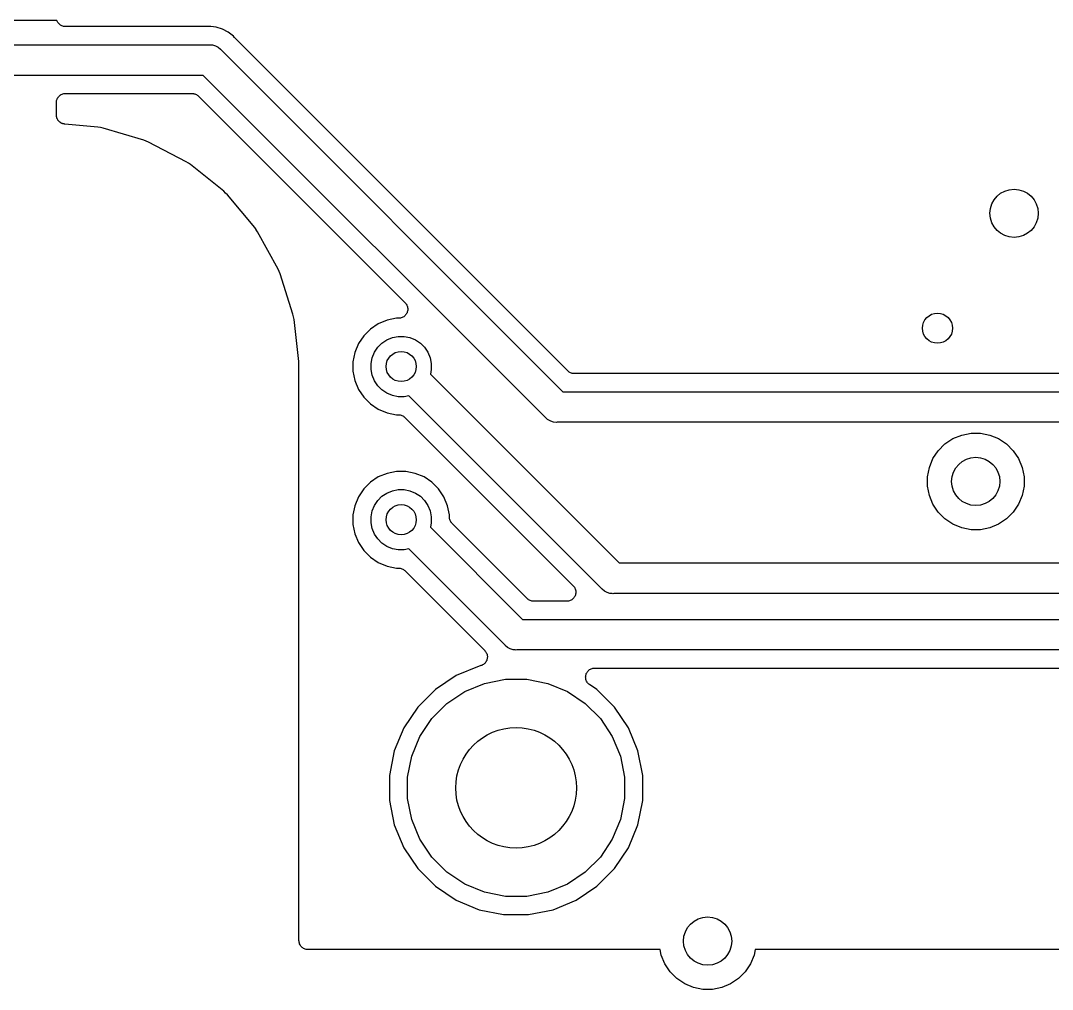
# Model space of a CAD drawing. Extents: x 4.56 to 9.07, y -4.98 to -1.83.
# Drawn here: x 5.0883 to 5.425, y -4.9657 to -4.6496 of the extents above; entities that cross this region are included whole.
import ezdxf

# ---------------------------------------------------------------- set-up
doc = ezdxf.new("R2010")
doc.units = 0
doc.header["$MEASUREMENT"] = 0
doc.layers.add('BLACK', color=7, linetype='CONTINUOUS')

msp = doc.modelspace()

# ---------------------------------------------------------------- linework, layer by layer
at = {"layer": 'BLACK', "linetype": 'CONTINUOUS'}
for p, q in [((5.10018, -4.64963), (4.67631, -4.64963)), ((5.10021, -4.64975), (5.10018, -4.64963)), ((5.10022, -4.64976), (5.10021, -4.64975)), ((5.10022, -4.64977), (5.10022, -4.64976)), ((5.10035, -4.65001), (5.10022, -4.64977)), ((5.10048, -4.65026), (5.10035, -4.65001)), ((5.10049, -4.65027), (5.10048, -4.65026)), ((5.10049, -4.65028), (5.10049, -4.65027)), ((5.10067, -4.65049), (5.10049, -4.65028)), ((5.10084, -4.65071), (5.10067, -4.65049)), ((5.10085, -4.65071), (5.10084, -4.65071)), ((5.10086, -4.65072), (5.10085, -4.65071)), ((5.10107, -4.6509), (5.10086, -4.65072)), ((5.10128, -4.65108), (5.10107, -4.6509)), ((5.10129, -4.65108), (5.10128, -4.65108)), ((5.1013, -4.65109), (5.10129, -4.65108)), ((5.10155, -4.65122), (5.1013, -4.65109)), ((5.10179, -4.65136), (5.10155, -4.65122)), ((5.1018, -4.65136), (5.10179, -4.65136)), ((5.10181, -4.65136), (5.1018, -4.65136)), ((5.10208, -4.65145), (5.10181, -4.65136)), ((5.10234, -4.65153), (5.10208, -4.65145)), ((5.10235, -4.65153), (5.10234, -4.65153)), ((5.10236, -4.65153), (5.10235, -4.65153)), ((5.10263, -4.65156), (5.10236, -4.65153)), ((5.10291, -4.65159), (5.10263, -4.65156)), ((5.10293, -4.65159), (5.10291, -4.65159)), ((5.10295, -4.65159), (5.10293, -4.65159)), ((5.10293, -4.65159), (5.10293, -4.65159)), ((5.10293, -4.65159), (5.10293, -4.65159)), ((5.14932, -4.65159), (5.10295, -4.65159)), ((5.14944, -4.65158), (5.14932, -4.65159)), ((5.14957, -4.65158), (5.14944, -4.65158)), ((5.14961, -4.65158), (5.14957, -4.65158)), ((5.15, -4.65154), (5.14961, -4.65158)), ((5.15039, -4.65158), (5.15, -4.65154)), ((5.15214, -4.65175), (5.15039, -4.65158)), ((5.15039, -4.65158), (5.15039, -4.65158)), ((5.15419, -4.65238), (5.15214, -4.65175)), ((5.15609, -4.65339), (5.15419, -4.65238)), ((5.15775, -4.65475), (5.15609, -4.65339)), ((5.158, -4.65506), (5.15775, -4.65475)), ((5.15809, -4.65514), (5.158, -4.65506)), ((5.15816, -4.65524), (5.15809, -4.65514)), ((5.15819, -4.65527), (5.15816, -4.65524)), ((5.26686, -4.76394), (5.15819, -4.65527)), ((4.671, -4.6575), (5.14975, -4.6575)), ((5.14975, -4.6575), (5.15, -4.65748)), ((5.15, -4.65748), (5.15025, -4.6575)), ((5.15025, -4.6575), (5.15098, -4.65757)), ((5.15098, -4.65757), (5.15192, -4.65786)), ((5.15192, -4.65786), (5.15279, -4.65832)), ((5.15279, -4.65832), (5.15355, -4.65895)), ((5.15355, -4.65895), (5.15371, -4.65914)), ((5.15371, -4.65914), (5.26528, -4.77071)), ((5.14793, -4.6675), (4.671, -4.6675)), ((5.2595, -4.77907), (5.14793, -4.6675)), ((5.1, -4.67632), (5.10003, -4.67604)), ((5.1, -4.67634), (5.1, -4.67632)), ((5.1, -4.67636), (5.1, -4.67634)), ((5.1, -4.67634), (5.1, -4.67634)), ((5.1, -4.67634), (5.1, -4.67634)), ((5.1, -4.68044), (5.1, -4.67636)), ((5.10003, -4.67604), (5.10006, -4.67576)), ((5.10006, -4.67574), (5.10015, -4.67548)), ((5.10006, -4.67575), (5.10006, -4.67574)), ((5.10006, -4.67576), (5.10006, -4.67575)), ((5.10015, -4.67548), (5.10023, -4.67521)), ((5.10023, -4.67521), (5.10024, -4.6752)), ((5.10024, -4.6752), (5.10037, -4.67495)), ((5.10024, -4.6752), (5.10024, -4.6752)), ((5.10037, -4.67495), (5.1005, -4.67471)), ((5.1005, -4.67471), (5.10051, -4.6747)), ((5.10051, -4.6747), (5.10052, -4.67469)), ((5.10052, -4.67469), (5.1007, -4.67448)), ((5.1007, -4.67448), (5.10087, -4.67426)), ((5.10087, -4.67426), (5.10088, -4.67426)), ((5.10088, -4.67426), (5.10089, -4.67425)), ((5.10089, -4.67425), (5.1011, -4.67408)), ((5.1011, -4.67408), (5.10132, -4.6739)), ((5.10132, -4.6739), (5.10133, -4.67389)), ((5.10133, -4.67389), (5.10134, -4.67389)), ((5.10134, -4.67389), (5.10158, -4.67376)), ((5.10158, -4.67376), (5.10183, -4.67363)), ((5.10183, -4.67363), (5.10184, -4.67363)), ((5.10184, -4.67363), (5.10185, -4.67362)), ((5.10185, -4.67362), (5.10211, -4.67354)), ((5.10211, -4.67354), (5.10238, -4.67346)), ((5.10238, -4.67346), (5.10239, -4.67346)), ((5.10239, -4.67346), (5.1024, -4.67346)), ((5.1024, -4.67346), (5.10268, -4.67343)), ((5.10268, -4.67343), (5.10295, -4.67341)), ((5.10295, -4.67341), (5.14426, -4.67341)), ((5.14426, -4.67341), (5.14427, -4.67341)), ((5.14427, -4.67341), (5.14427, -4.67341)), ((5.14427, -4.67341), (5.14427, -4.67341)), ((5.14427, -4.67341), (5.1443, -4.67341)), ((5.1443, -4.67341), (5.14457, -4.67344)), ((5.14457, -4.67344), (5.14484, -4.67346)), ((5.14484, -4.67346), (5.14486, -4.67347)), ((5.14486, -4.67347), (5.14487, -4.67347)), ((5.14487, -4.67347), (5.14513, -4.67355)), ((5.14513, -4.67355), (5.14539, -4.67363)), ((5.14539, -4.67363), (5.14541, -4.67364)), ((5.14541, -4.67364), (5.14542, -4.67364)), ((5.14542, -4.67364), (5.14566, -4.67378)), ((5.14566, -4.67378), (5.1459, -4.6739)), ((5.1459, -4.6739), (5.14591, -4.67391)), ((5.14591, -4.67391), (5.14593, -4.67392)), ((5.14593, -4.67392), (5.14614, -4.6741)), ((5.14614, -4.6741), (5.14635, -4.67427)), ((5.14635, -4.67427), (5.21379, -4.74171)), ((5.10001, -4.68059), (5.1, -4.68044)), ((5.10001, -4.68073), (5.10001, -4.68059)), ((5.10004, -4.68087), (5.10001, -4.68073)), ((5.10006, -4.68102), (5.10004, -4.68087)), ((5.1001, -4.68116), (5.10006, -4.68102)), ((5.10013, -4.6813), (5.1001, -4.68116)), ((5.10018, -4.68143), (5.10013, -4.6813)), ((5.10022, -4.68157), (5.10018, -4.68143)), ((5.10029, -4.6817), (5.10022, -4.68157)), ((5.10035, -4.68183), (5.10029, -4.6817)), ((5.10043, -4.68195), (5.10035, -4.68183)), ((5.10049, -4.68208), (5.10043, -4.68195)), ((5.10058, -4.68219), (5.10049, -4.68208)), ((5.10066, -4.68231), (5.10058, -4.68219)), ((5.10077, -4.68241), (5.10066, -4.68231)), ((5.10086, -4.68252), (5.10077, -4.68241)), ((5.10097, -4.68262), (5.10086, -4.68252)), ((5.10107, -4.68272), (5.10097, -4.68262)), ((5.10119, -4.6828), (5.10107, -4.68272)), ((5.1013, -4.68289), (5.10119, -4.6828)), ((5.10143, -4.68296), (5.1013, -4.68289)), ((5.10155, -4.68304), (5.10143, -4.68296)), ((5.10168, -4.6831), (5.10155, -4.68304)), ((5.10181, -4.68317), (5.10168, -4.6831)), ((5.10195, -4.68321), (5.10181, -4.68317)), ((5.10208, -4.68326), (5.10195, -4.68321)), ((5.10222, -4.68329), (5.10208, -4.68326)), ((5.10236, -4.68334), (5.10222, -4.68329)), ((5.1025, -4.68335), (5.10236, -4.68334)), ((5.10264, -4.68338), (5.1025, -4.68335)), ((5.10269, -4.68338), (5.10264, -4.68338)), ((5.11356, -4.68437), (5.10269, -4.68338)), ((5.11437, -4.68454), (5.11356, -4.68437)), ((5.11441, -4.68455), (5.11437, -4.68454)), ((5.11437, -4.68454), (5.11437, -4.68454)), ((5.11523, -4.6847), (5.11441, -4.68455)), ((5.12853, -4.68862), (5.11523, -4.6847)), ((5.12929, -4.68894), (5.12853, -4.68862)), ((5.12932, -4.68895), (5.12929, -4.68894)), ((5.12929, -4.68894), (5.12929, -4.68894)), ((5.1301, -4.68927), (5.12932, -4.68895)), ((5.14238, -4.69568), (5.1301, -4.68927)), ((5.14306, -4.69615), (5.14238, -4.69568)), ((5.1431, -4.69617), (5.14306, -4.69615)), ((5.1438, -4.69663), (5.1431, -4.69617)), ((5.1546, -4.70531), (5.1438, -4.69663)), ((5.15518, -4.7059), (5.1546, -4.70531)), ((5.15521, -4.70592), (5.15518, -4.7059)), ((5.15518, -4.7059), (5.15518, -4.7059)), ((5.15581, -4.70651), (5.15521, -4.70592)), ((5.16471, -4.71712), (5.15581, -4.70651)), ((5.16517, -4.71781), (5.16471, -4.71712)), ((5.16519, -4.71785), (5.16517, -4.71781)), ((5.16517, -4.71781), (5.16517, -4.71781)), ((5.16566, -4.71854), (5.16519, -4.71785)), ((5.17234, -4.73068), (5.16566, -4.71854)), ((5.17265, -4.73144), (5.17234, -4.73068)), ((5.17267, -4.73148), (5.17265, -4.73144)), ((5.17265, -4.73144), (5.17265, -4.73144)), ((5.173, -4.73225), (5.17267, -4.73148)), ((5.17719, -4.74545), (5.173, -4.73225)), ((5.21379, -4.74171), (5.21381, -4.74173)), ((5.21381, -4.74173), (5.21381, -4.74173)), ((5.21381, -4.74173), (5.21381, -4.74173)), ((5.21381, -4.74173), (5.21382, -4.74174)), ((5.21382, -4.74174), (5.214, -4.74196)), ((5.214, -4.74196), (5.21417, -4.74218)), ((5.21417, -4.74218), (5.21417, -4.74219)), ((5.21417, -4.74219), (5.21418, -4.74219)), ((5.21418, -4.74219), (5.21431, -4.74244)), ((5.21431, -4.74244), (5.21444, -4.74269)), ((5.21444, -4.74269), (5.21444, -4.7427)), ((5.21444, -4.7427), (5.21444, -4.7427)), ((5.21444, -4.7427), (5.21452, -4.74297)), ((5.21452, -4.74297), (5.2146, -4.74325)), ((5.2146, -4.74325), (5.2146, -4.74325)), ((5.2146, -4.74325), (5.2146, -4.74326)), ((5.2146, -4.74326), (5.21463, -4.74354)), ((5.21463, -4.74354), (5.21465, -4.74382)), ((5.17735, -4.74626), (5.17719, -4.74545)), ((5.17736, -4.7463), (5.17735, -4.74626)), ((5.17735, -4.74626), (5.17735, -4.74626)), ((5.17753, -4.74712), (5.17736, -4.7463)), ((5.17908, -4.76089), (5.17753, -4.74712)), ((5.21095, -4.74675), (5.20791, -4.74736)), ((5.2117, -4.74675), (5.21095, -4.74675)), ((5.21198, -4.74672), (5.2117, -4.74675)), ((5.21226, -4.7467), (5.21198, -4.74672)), ((5.21227, -4.7467), (5.21226, -4.7467)), ((5.21254, -4.74661), (5.21227, -4.7467)), ((5.21227, -4.7467), (5.21227, -4.7467)), ((5.21282, -4.74653), (5.21254, -4.74661)), ((5.21283, -4.74653), (5.21282, -4.74653)), ((5.21282, -4.74653), (5.21282, -4.74653)), ((5.21307, -4.7464), (5.21283, -4.74653)), ((5.21333, -4.74626), (5.21307, -4.7464)), ((5.21356, -4.74608), (5.21333, -4.74626)), ((5.21333, -4.74626), (5.21333, -4.74626)), ((5.21333, -4.74626), (5.21333, -4.74626)), ((5.21377, -4.7459), (5.21356, -4.74608)), ((5.21378, -4.7459), (5.21377, -4.7459)), ((5.21396, -4.74568), (5.21378, -4.74589)), ((5.21378, -4.74589), (5.21378, -4.7459)), ((5.21414, -4.74546), (5.21396, -4.74568)), ((5.21415, -4.74545), (5.21414, -4.74546)), ((5.21428, -4.7452), (5.21415, -4.74545)), ((5.21415, -4.74545), (5.21415, -4.74545)), ((5.21442, -4.74495), (5.21428, -4.7452)), ((5.21451, -4.74467), (5.21442, -4.74494)), ((5.21442, -4.74494), (5.21442, -4.74495)), ((5.21442, -4.74495), (5.21442, -4.74495)), ((5.21459, -4.7444), (5.21451, -4.74467)), ((5.21462, -4.74411), (5.21459, -4.74439)), ((5.21459, -4.74439), (5.21459, -4.7444)), ((5.21459, -4.7444), (5.21459, -4.7444)), ((5.21465, -4.74383), (5.21462, -4.74411)), ((5.21465, -4.74382), (5.21465, -4.74382)), ((5.21465, -4.74382), (5.21465, -4.74383)), ((5.20246, -4.75027), (5.20027, -4.75246)), ((5.20504, -4.74854), (5.20246, -4.75027)), ((5.20791, -4.74736), (5.20504, -4.74854)), ((5.20027, -4.75246), (5.19854, -4.75504)), ((5.20623, -4.75485), (5.20784, -4.75378)), ((5.20784, -4.75378), (5.20963, -4.75304)), ((5.20963, -4.75304), (5.21153, -4.75266)), ((5.21153, -4.75266), (5.21347, -4.75266)), ((5.21347, -4.75266), (5.21537, -4.75304)), ((5.21537, -4.75304), (5.21716, -4.75378)), ((5.21716, -4.75378), (5.21877, -4.75485)), ((5.19854, -4.75504), (5.19736, -4.75791)), ((5.20378, -4.75784), (5.20485, -4.75623)), ((5.20485, -4.75623), (5.20623, -4.75485)), ((5.21877, -4.75485), (5.22015, -4.75623)), ((5.22015, -4.75623), (5.22122, -4.75784)), ((5.19736, -4.75791), (5.19675, -4.76095)), ((5.20266, -4.76153), (5.20304, -4.75963)), ((5.20304, -4.75963), (5.20378, -4.75784)), ((5.22122, -4.75784), (5.22196, -4.75963)), ((5.22196, -4.75963), (5.22234, -4.76153)), ((5.17908, -4.76123), (5.17908, -4.76089)), ((5.17909, -4.76136), (5.17908, -4.76123)), ((5.17909, -4.7615), (5.17909, -4.76136)), ((5.17909, -4.76154), (5.17909, -4.7615)), ((5.17913, -4.76188), (5.17909, -4.76154)), ((5.17913, -4.76225), (5.17913, -4.76188)), ((5.17913, -4.76228), (5.17913, -4.76225)), ((5.17913, -4.9498), (5.17913, -4.76228)), ((5.19675, -4.76095), (5.19675, -4.76405)), ((5.20266, -4.76347), (5.20266, -4.76153)), ((5.20304, -4.76537), (5.20266, -4.76347)), ((5.22234, -4.76347), (5.22204, -4.76497)), ((5.22234, -4.76153), (5.22234, -4.76347)), ((5.26707, -4.76411), (5.26686, -4.76394)), ((5.19675, -4.76405), (5.19736, -4.76709)), ((5.19736, -4.76709), (5.19854, -4.76996)), ((5.20378, -4.76716), (5.20304, -4.76537)), ((5.20485, -4.76877), (5.20378, -4.76716)), ((5.22204, -4.76497), (5.28369, -4.82661)), ((5.26728, -4.76429), (5.26707, -4.76411)), ((5.26729, -4.76429), (5.26728, -4.76429)), ((5.26731, -4.7643), (5.26729, -4.76429)), ((5.26755, -4.76443), (5.26731, -4.7643)), ((5.26779, -4.76456), (5.26755, -4.76443)), ((5.2678, -4.76457), (5.26779, -4.76456)), ((5.26781, -4.76458), (5.2678, -4.76457)), ((5.26808, -4.76466), (5.26781, -4.76458)), ((5.26834, -4.76474), (5.26808, -4.76466)), ((5.26835, -4.76474), (5.26834, -4.76474)), ((5.26837, -4.76474), (5.26835, -4.76474)), ((5.26864, -4.76477), (5.26837, -4.76474)), ((5.26891, -4.7648), (5.26864, -4.76477)), ((5.26894, -4.7648), (5.26891, -4.7648)), ((5.26895, -4.7648), (5.26894, -4.7648)), ((5.26894, -4.7648), (5.26894, -4.7648)), ((5.26894, -4.7648), (5.26894, -4.7648)), ((5.55003, -4.7648), (5.26895, -4.7648)), ((5.19854, -4.76996), (5.20027, -4.77254)), ((5.20623, -4.77015), (5.20485, -4.76877)), ((5.20784, -4.77122), (5.20623, -4.77015)), ((5.26528, -4.77071), (5.55046, -4.77071)), ((5.20027, -4.77254), (5.20246, -4.77473)), ((5.20963, -4.77196), (5.20784, -4.77122)), ((5.21153, -4.77234), (5.20963, -4.77196)), ((5.21347, -4.77234), (5.21153, -4.77234)), ((5.21497, -4.77204), (5.21347, -4.77234)), ((5.2779, -4.83498), (5.21497, -4.77204)), ((5.20246, -4.77473), (5.20504, -4.77646)), ((5.20504, -4.77646), (5.20791, -4.77764)), ((5.20791, -4.77764), (5.21095, -4.77825)), ((5.21095, -4.77825), (5.2116, -4.77825)), ((5.2116, -4.77825), (5.21161, -4.77825)), ((5.21161, -4.77825), (5.21161, -4.77825)), ((5.21161, -4.77825), (5.21161, -4.77825)), ((5.21161, -4.77825), (5.21164, -4.77825)), ((5.21164, -4.77825), (5.21191, -4.77828)), ((5.21191, -4.77828), (5.21219, -4.77831)), ((5.21219, -4.77831), (5.2122, -4.77831)), ((5.2122, -4.77831), (5.21222, -4.77831)), ((5.21222, -4.77831), (5.21248, -4.77839)), ((5.21248, -4.77839), (5.21274, -4.77847)), ((5.21274, -4.77847), (5.21275, -4.77848)), ((5.21275, -4.77848), (5.21277, -4.77849)), ((5.21277, -4.77849), (5.21301, -4.77862)), ((5.21301, -4.77862), (5.21324, -4.77875)), ((5.21324, -4.77875), (5.21326, -4.77876)), ((5.21326, -4.77876), (5.21327, -4.77876)), ((5.21327, -4.77876), (5.21348, -4.77894)), ((5.21348, -4.77894), (5.21369, -4.77911)), ((5.21369, -4.77911), (5.26863, -4.83405)), ((5.25966, -4.77926), (5.2595, -4.77907)), ((5.26025, -4.77975), (5.25966, -4.77926)), ((5.26042, -4.77989), (5.26025, -4.77975)), ((5.26129, -4.78035), (5.26042, -4.77989)), ((5.26223, -4.78064), (5.26129, -4.78035)), ((5.26321, -4.78073), (5.26223, -4.78064)), ((5.26345, -4.78071), (5.26321, -4.78073)), ((5.54864, -4.78071), (5.26345, -4.78071)), ((5.38996, -4.78777), (5.39254, -4.78604)), ((5.39254, -4.78604), (5.39541, -4.78486)), ((5.39541, -4.78486), (5.39845, -4.78425)), ((5.39845, -4.78425), (5.40155, -4.78425)), ((5.40155, -4.78425), (5.40459, -4.78486)), ((5.40459, -4.78486), (5.40746, -4.78604)), ((5.40746, -4.78604), (5.41004, -4.78777)), ((5.38604, -4.79254), (5.38777, -4.78996)), ((5.38777, -4.78996), (5.38996, -4.78777)), ((5.41004, -4.78777), (5.41223, -4.78996)), ((5.41223, -4.78996), (5.41396, -4.79254)), ((5.38486, -4.79541), (5.38604, -4.79254)), ((5.41396, -4.79254), (5.41514, -4.79541)), ((5.20791, -4.79736), (5.20504, -4.79854)), ((5.21095, -4.79675), (5.20791, -4.79736)), ((5.21405, -4.79675), (5.21095, -4.79675)), ((5.21709, -4.79736), (5.21405, -4.79675)), ((5.21996, -4.79854), (5.21709, -4.79736)), ((5.38425, -4.79845), (5.38486, -4.79541)), ((5.41514, -4.79541), (5.41575, -4.79845)), ((5.20246, -4.80027), (5.20027, -4.80246)), ((5.20504, -4.79854), (5.20246, -4.80027)), ((5.22254, -4.80027), (5.21996, -4.79854)), ((5.22473, -4.80246), (5.22254, -4.80027)), ((5.38425, -4.80155), (5.38425, -4.79845)), ((5.41575, -4.79845), (5.41575, -4.80155)), ((5.20027, -4.80246), (5.19854, -4.80504)), ((5.20623, -4.80485), (5.20784, -4.80378)), ((5.20784, -4.80378), (5.20963, -4.80304)), ((5.20963, -4.80304), (5.21153, -4.80266)), ((5.21153, -4.80266), (5.21347, -4.80266)), ((5.21347, -4.80266), (5.21537, -4.80304)), ((5.21537, -4.80304), (5.21716, -4.80378)), ((5.21716, -4.80378), (5.21877, -4.80485)), ((5.22646, -4.80504), (5.22473, -4.80246)), ((5.38486, -4.80459), (5.38425, -4.80155)), ((5.41575, -4.80155), (5.41514, -4.80459)), ((5.19854, -4.80504), (5.19736, -4.80791)), ((5.20378, -4.80784), (5.20485, -4.80623)), ((5.20485, -4.80623), (5.20623, -4.80485)), ((5.21877, -4.80485), (5.22015, -4.80623)), ((5.22015, -4.80623), (5.22122, -4.80784)), ((5.22764, -4.80791), (5.22646, -4.80504)), ((5.38604, -4.80746), (5.38486, -4.80459)), ((5.38777, -4.81004), (5.38604, -4.80746)), ((5.41396, -4.80746), (5.41223, -4.81004)), ((5.41514, -4.80459), (5.41396, -4.80746)), ((5.19736, -4.80791), (5.19675, -4.81095)), ((5.19675, -4.81095), (5.19675, -4.81405)), ((5.20266, -4.81153), (5.20304, -4.80963)), ((5.20304, -4.80963), (5.20378, -4.80784)), ((5.22122, -4.80784), (5.22196, -4.80963)), ((5.22196, -4.80963), (5.22234, -4.81153)), ((5.22825, -4.81095), (5.22764, -4.80791)), ((5.22825, -4.8116), (5.22825, -4.81095)), ((5.38996, -4.81223), (5.38777, -4.81004)), ((5.41223, -4.81004), (5.41004, -4.81223)), ((5.19675, -4.81405), (5.19736, -4.81709)), ((5.20266, -4.81347), (5.20266, -4.81153)), ((5.20304, -4.81537), (5.20266, -4.81347)), ((5.22234, -4.81347), (5.22204, -4.81497)), ((5.22234, -4.81153), (5.22234, -4.81347)), ((5.22827, -4.81187), (5.22825, -4.8116)), ((5.2283, -4.81215), (5.22827, -4.81187)), ((5.2283, -4.81216), (5.2283, -4.81215)), ((5.2283, -4.81218), (5.2283, -4.81216)), ((5.22838, -4.81244), (5.2283, -4.81218)), ((5.22846, -4.8127), (5.22838, -4.81244)), ((5.22847, -4.81271), (5.22846, -4.8127)), ((5.22847, -4.81273), (5.22847, -4.81271)), ((5.2286, -4.81297), (5.22847, -4.81273)), ((5.22872, -4.81321), (5.2286, -4.81297)), ((5.22873, -4.81322), (5.22872, -4.81321)), ((5.22874, -4.81324), (5.22873, -4.81322)), ((5.22891, -4.81345), (5.22874, -4.81324)), ((5.22908, -4.81366), (5.22891, -4.81345)), ((5.22911, -4.81368), (5.22908, -4.81366)), ((5.22911, -4.81369), (5.22911, -4.81368)), ((5.22911, -4.81368), (5.22911, -4.81368)), ((5.22911, -4.81368), (5.22911, -4.81368)), ((5.25365, -4.83823), (5.22911, -4.81369)), ((5.39254, -4.81396), (5.38996, -4.81223)), ((5.39541, -4.81514), (5.39254, -4.81396)), ((5.40746, -4.81396), (5.40459, -4.81514)), ((5.41004, -4.81223), (5.40746, -4.81396)), ((5.19736, -4.81709), (5.19854, -4.81996)), ((5.20378, -4.81716), (5.20304, -4.81537)), ((5.20485, -4.81877), (5.20378, -4.81716)), ((5.22204, -4.81497), (5.25207, -4.845)), ((5.39845, -4.81575), (5.39541, -4.81514)), ((5.40155, -4.81575), (5.39845, -4.81575)), ((5.40459, -4.81514), (5.40155, -4.81575)), ((5.19854, -4.81996), (5.20027, -4.82254)), ((5.20623, -4.82015), (5.20485, -4.81877)), ((5.20784, -4.82122), (5.20623, -4.82015)), ((5.20963, -4.82196), (5.20784, -4.82122)), ((5.20027, -4.82254), (5.20246, -4.82473)), ((5.21153, -4.82234), (5.20963, -4.82196)), ((5.21347, -4.82234), (5.21153, -4.82234)), ((5.21497, -4.82204), (5.21347, -4.82234)), ((5.24629, -4.85336), (5.21497, -4.82204)), ((5.20246, -4.82473), (5.20504, -4.82646)), ((5.20504, -4.82646), (5.20791, -4.82764)), ((5.20791, -4.82764), (5.21095, -4.82825)), ((5.28369, -4.82661), (5.56887, -4.82661)), ((5.21095, -4.82825), (5.2116, -4.82825)), ((5.2116, -4.82825), (5.21161, -4.82825)), ((5.21161, -4.82825), (5.21161, -4.82825)), ((5.21161, -4.82825), (5.21161, -4.82825)), ((5.21161, -4.82825), (5.21164, -4.82825)), ((5.21164, -4.82825), (5.21191, -4.82828)), ((5.21191, -4.82828), (5.21219, -4.82831)), ((5.21219, -4.82831), (5.2122, -4.82831)), ((5.2122, -4.82831), (5.21222, -4.82831)), ((5.21222, -4.82831), (5.21248, -4.82839)), ((5.21248, -4.82839), (5.21274, -4.82847)), ((5.21274, -4.82847), (5.21275, -4.82848)), ((5.21275, -4.82848), (5.21277, -4.82849)), ((5.21277, -4.82849), (5.21301, -4.82862)), ((5.21301, -4.82862), (5.21324, -4.82875)), ((5.21324, -4.82875), (5.21326, -4.82876)), ((5.21326, -4.82876), (5.21327, -4.82876)), ((5.21327, -4.82876), (5.21348, -4.82894)), ((5.21348, -4.82894), (5.21369, -4.82911)), ((5.21369, -4.82911), (5.23978, -4.8552)), ((5.26863, -4.83405), (5.26865, -4.83408)), ((5.26865, -4.83408), (5.26865, -4.83408)), ((5.26865, -4.83408), (5.26865, -4.83408)), ((5.26865, -4.83408), (5.26866, -4.83408)), ((5.26866, -4.83408), (5.26884, -4.83431)), ((5.26884, -4.83431), (5.26901, -4.83452)), ((5.26901, -4.83452), (5.26902, -4.83453)), ((5.26902, -4.83453), (5.26902, -4.83453)), ((5.26902, -4.83453), (5.26915, -4.83478)), ((5.26881, -4.83802), (5.26862, -4.83824)), ((5.26899, -4.8378), (5.26881, -4.83802)), ((5.26913, -4.83754), (5.26899, -4.83779)), ((5.26899, -4.83779), (5.26899, -4.8378)), ((5.26899, -4.8378), (5.26899, -4.8378)), ((5.26926, -4.8373), (5.26913, -4.83754)), ((5.26915, -4.83478), (5.26928, -4.83504)), ((5.26927, -4.83729), (5.26926, -4.83729)), ((5.26926, -4.83729), (5.26926, -4.8373)), ((5.26935, -4.837), (5.26927, -4.83729)), ((5.26928, -4.83504), (5.26928, -4.83504)), ((5.26928, -4.83504), (5.26928, -4.83505)), ((5.26928, -4.83505), (5.26936, -4.83532)), ((5.26943, -4.83675), (5.26935, -4.837)), ((5.26936, -4.83532), (5.26944, -4.83559)), ((5.26944, -4.83674), (5.26943, -4.83674)), ((5.26943, -4.83674), (5.26943, -4.83675)), ((5.26944, -4.83559), (5.26944, -4.83559)), ((5.26944, -4.83559), (5.26945, -4.8356)), ((5.26947, -4.83645), (5.26944, -4.83674)), ((5.26945, -4.8356), (5.26947, -4.83588)), ((5.26947, -4.83588), (5.2695, -4.83616)), ((5.2695, -4.83617), (5.26947, -4.83645)), ((5.2695, -4.83616), (5.2695, -4.83617)), ((5.2695, -4.83617), (5.2695, -4.83617)), ((5.27806, -4.83517), (5.2779, -4.83498)), ((5.27882, -4.83579), (5.27806, -4.83517)), ((5.27969, -4.83626), (5.27882, -4.83579)), ((5.28063, -4.83654), (5.27969, -4.83626)), ((5.28137, -4.83661), (5.28063, -4.83654)), ((5.28161, -4.83664), (5.28137, -4.83661)), ((5.28137, -4.83661), (5.28137, -4.83661)), ((5.28186, -4.83661), (5.28161, -4.83664)), ((5.56704, -4.83661), (5.28186, -4.83661)), ((5.25386, -4.8384), (5.25365, -4.83823)), ((5.25407, -4.83858), (5.25386, -4.8384)), ((5.25409, -4.83859), (5.25407, -4.83858)), ((5.2541, -4.8386), (5.25409, -4.83859)), ((5.25434, -4.83872), (5.2541, -4.8386)), ((5.25458, -4.83886), (5.25434, -4.83872)), ((5.25459, -4.83886), (5.25458, -4.83886)), ((5.25461, -4.83887), (5.25459, -4.83886)), ((5.25487, -4.83895), (5.25461, -4.83887)), ((5.25513, -4.83903), (5.25487, -4.83895)), ((5.25514, -4.83903), (5.25513, -4.83903)), ((5.25516, -4.83904), (5.25514, -4.83903)), ((5.25543, -4.83906), (5.25516, -4.83904)), ((5.2557, -4.83909), (5.25543, -4.83906)), ((5.25573, -4.83909), (5.2557, -4.83909)), ((5.25574, -4.83909), (5.25573, -4.83909)), ((5.25573, -4.83909), (5.25573, -4.83909)), ((5.25573, -4.83909), (5.25573, -4.83909)), ((5.26654, -4.83909), (5.25574, -4.83909)), ((5.26682, -4.83907), (5.26654, -4.83909)), ((5.26711, -4.83904), (5.26682, -4.83907)), ((5.26712, -4.83904), (5.26711, -4.83904)), ((5.26711, -4.83904), (5.26711, -4.83904)), ((5.26739, -4.83896), (5.26712, -4.83904)), ((5.26766, -4.83888), (5.26739, -4.83896)), ((5.26767, -4.83887), (5.26766, -4.83887)), ((5.26766, -4.83887), (5.26766, -4.83888)), ((5.26792, -4.83874), (5.26767, -4.83887)), ((5.26817, -4.83861), (5.26792, -4.83874)), ((5.26818, -4.8386), (5.26817, -4.8386)), ((5.26817, -4.8386), (5.26817, -4.83861)), ((5.2684, -4.83842), (5.26818, -4.8386)), ((5.26862, -4.83824), (5.2684, -4.83842)), ((5.26862, -4.83824), (5.26862, -4.83824)), ((5.26862, -4.83824), (5.26862, -4.83824)), ((5.25207, -4.845), (5.5415, -4.845)), ((5.24645, -4.85355), (5.24629, -4.85336)), ((5.24721, -4.85418), (5.24645, -4.85355)), ((5.24808, -4.85464), (5.24721, -4.85418)), ((5.24902, -4.85493), (5.24808, -4.85464)), ((5.23978, -4.8552), (5.2398, -4.85522)), ((5.2398, -4.85522), (5.2398, -4.85522)), ((5.2398, -4.85522), (5.2398, -4.85522)), ((5.2398, -4.85522), (5.23981, -4.85523)), ((5.23981, -4.85523), (5.23999, -4.85545)), ((5.23999, -4.85545), (5.24016, -4.85567)), ((5.24016, -4.85567), (5.24016, -4.85568)), ((5.24016, -4.85568), (5.24017, -4.85568)), ((5.24017, -4.85568), (5.24029, -4.85593)), ((5.24029, -4.85593), (5.24043, -4.85618)), ((5.2405, -4.85816), (5.24041, -4.85843)), ((5.24043, -4.85618), (5.24043, -4.85619)), ((5.24043, -4.85619), (5.24043, -4.85619)), ((5.24043, -4.85619), (5.24051, -4.85646)), ((5.24058, -4.85789), (5.2405, -4.85816)), ((5.24051, -4.85646), (5.24059, -4.85673)), ((5.24061, -4.8576), (5.24058, -4.85788)), ((5.24058, -4.85788), (5.24058, -4.85789)), ((5.24058, -4.85789), (5.24058, -4.85789)), ((5.24059, -4.85673), (5.24059, -4.85674)), ((5.24059, -4.85674), (5.24059, -4.85675)), ((5.24059, -4.85675), (5.24062, -4.85703)), ((5.24064, -4.85732), (5.24061, -4.8576)), ((5.24062, -4.85703), (5.24064, -4.85731)), ((5.24064, -4.85731), (5.24064, -4.85731)), ((5.24064, -4.85731), (5.24064, -4.85732)), ((5.24975, -4.855), (5.24902, -4.85493)), ((5.25, -4.85502), (5.24975, -4.855)), ((5.24975, -4.855), (5.24975, -4.855)), ((5.25025, -4.855), (5.25, -4.85502)), ((5.5415, -4.855), (5.25025, -4.855)), ((5.23794, -4.86025), (5.23042, -4.86337)), ((5.23827, -4.86019), (5.23794, -4.86025)), ((5.23853, -4.8601), (5.23827, -4.86019)), ((5.23881, -4.86002), (5.23853, -4.8601)), ((5.23882, -4.86002), (5.23881, -4.86002)), ((5.23881, -4.86002), (5.23881, -4.86002)), ((5.23907, -4.85989), (5.23882, -4.86002)), ((5.23932, -4.85975), (5.23907, -4.85989)), ((5.23933, -4.85975), (5.23932, -4.85975)), ((5.23932, -4.85975), (5.23932, -4.85975)), ((5.23955, -4.85957), (5.23933, -4.85975)), ((5.23976, -4.85939), (5.23955, -4.85957)), ((5.23977, -4.85939), (5.23976, -4.85939)), ((5.23995, -4.85917), (5.23977, -4.85938)), ((5.23977, -4.85938), (5.23977, -4.85939)), ((5.24013, -4.85895), (5.23995, -4.85917)), ((5.24014, -4.85894), (5.24013, -4.85895)), ((5.24027, -4.85869), (5.24014, -4.85894)), ((5.24014, -4.85894), (5.24014, -4.85894)), ((5.24041, -4.85844), (5.24027, -4.85869)), ((5.24041, -4.85843), (5.24041, -4.85844)), ((5.24041, -4.85844), (5.24041, -4.85844)), ((5.27356, -4.86176), (5.27378, -4.86157)), ((5.27378, -4.86157), (5.274, -4.8614)), ((5.274, -4.86139), (5.27426, -4.86126)), ((5.274, -4.8614), (5.274, -4.86139)), ((5.274, -4.8614), (5.274, -4.8614)), ((5.27426, -4.86126), (5.27451, -4.86113)), ((5.27451, -4.86113), (5.27478, -4.86104)), ((5.27451, -4.86113), (5.27451, -4.86113)), ((5.27451, -4.86113), (5.27451, -4.86113)), ((5.27478, -4.86104), (5.27506, -4.86096)), ((5.27506, -4.86096), (5.27506, -4.86096)), ((5.27506, -4.86096), (5.27507, -4.86096)), ((5.27507, -4.86096), (5.27534, -4.86093)), ((5.27534, -4.86093), (5.27563, -4.86091)), ((5.27563, -4.86091), (5.47437, -4.86091)), ((5.23042, -4.86337), (5.22365, -4.86789)), ((5.23966, -4.86593), (5.24651, -4.86457)), ((5.24651, -4.86457), (5.25349, -4.86457)), ((5.25349, -4.86457), (5.26034, -4.86593)), ((5.27268, -4.86383), (5.27271, -4.86355)), ((5.27268, -4.86384), (5.27268, -4.86383)), ((5.27268, -4.86383), (5.27268, -4.86383)), ((5.27271, -4.86413), (5.27268, -4.86384)), ((5.27271, -4.86355), (5.27274, -4.86326)), ((5.27273, -4.8644), (5.27271, -4.86413)), ((5.27273, -4.86441), (5.27273, -4.8644)), ((5.27281, -4.86468), (5.27273, -4.86441)), ((5.27273, -4.86441), (5.27273, -4.86441)), ((5.27274, -4.86326), (5.27283, -4.86298)), ((5.27274, -4.86326), (5.27274, -4.86326)), ((5.27274, -4.86326), (5.27274, -4.86326)), ((5.27289, -4.86496), (5.27281, -4.86468)), ((5.27283, -4.86298), (5.27291, -4.86271)), ((5.27302, -4.86521), (5.27289, -4.86496)), ((5.27289, -4.86496), (5.27289, -4.86496)), ((5.27289, -4.86496), (5.27289, -4.86496)), ((5.27291, -4.86271), (5.27305, -4.86245)), ((5.27291, -4.86271), (5.27291, -4.86271)), ((5.27291, -4.86271), (5.27291, -4.86271)), ((5.27305, -4.86245), (5.27318, -4.86221)), ((5.27318, -4.86221), (5.27319, -4.8622)), ((5.27319, -4.8622), (5.27337, -4.86199)), ((5.27319, -4.8622), (5.27319, -4.8622)), ((5.27337, -4.86199), (5.27355, -4.86176)), ((5.27355, -4.86176), (5.27355, -4.86176)), ((5.27355, -4.86176), (5.27356, -4.86176)), ((5.22365, -4.86789), (5.21789, -4.87365)), ((5.23322, -4.8686), (5.23966, -4.86593)), ((5.26034, -4.86593), (5.26678, -4.8686)), ((5.27316, -4.86547), (5.27302, -4.86521)), ((5.27316, -4.86548), (5.27316, -4.86547)), ((5.27316, -4.86547), (5.27316, -4.86547)), ((5.27334, -4.8657), (5.27316, -4.86548)), ((5.27352, -4.86592), (5.27334, -4.8657)), ((5.27375, -4.86611), (5.27352, -4.86592)), ((5.27352, -4.86592), (5.27352, -4.86592)), ((5.27352, -4.86592), (5.27352, -4.86592)), ((5.27396, -4.86629), (5.27375, -4.86611)), ((5.27399, -4.86631), (5.27396, -4.86629)), ((5.27396, -4.86629), (5.27396, -4.86629)), ((5.27396, -4.86629), (5.27396, -4.86629)), ((5.27396, -4.86629), (5.27396, -4.86629)), ((5.27635, -4.86789), (5.27399, -4.86631)), ((5.28211, -4.87365), (5.27635, -4.86789)), ((5.22741, -4.87248), (5.23322, -4.8686)), ((5.26678, -4.8686), (5.27259, -4.87248)), ((5.21789, -4.87365), (5.21337, -4.88042)), ((5.22248, -4.87741), (5.22741, -4.87248)), ((5.27259, -4.87248), (5.27752, -4.87741)), ((5.28663, -4.88042), (5.28211, -4.87365)), ((5.2186, -4.88322), (5.22248, -4.87741)), ((5.27752, -4.87741), (5.2814, -4.88322)), ((5.21337, -4.88042), (5.21025, -4.88794)), ((5.28975, -4.88794), (5.28663, -4.88042)), ((5.21593, -4.88966), (5.2186, -4.88322)), ((5.2814, -4.88322), (5.28407, -4.88966)), ((5.21025, -4.88794), (5.20866, -4.89593)), ((5.29134, -4.89593), (5.28975, -4.88794)), ((5.21457, -4.89651), (5.21593, -4.88966)), ((5.28407, -4.88966), (5.28543, -4.89651)), ((5.20866, -4.89593), (5.20866, -4.90407)), ((5.21457, -4.90349), (5.21457, -4.89651)), ((5.28543, -4.89651), (5.28543, -4.90349)), ((5.29134, -4.90407), (5.29134, -4.89593)), ((5.20866, -4.90407), (5.21025, -4.91206)), ((5.21593, -4.91034), (5.21457, -4.90349)), ((5.28543, -4.90349), (5.28407, -4.91034)), ((5.28975, -4.91206), (5.29134, -4.90407)), ((5.21025, -4.91206), (5.21337, -4.91958)), ((5.2186, -4.91678), (5.21593, -4.91034)), ((5.28407, -4.91034), (5.2814, -4.91678)), ((5.28663, -4.91958), (5.28975, -4.91206)), ((5.22248, -4.92259), (5.2186, -4.91678)), ((5.2814, -4.91678), (5.27752, -4.92259)), ((5.21337, -4.91958), (5.21789, -4.92635)), ((5.28211, -4.92635), (5.28663, -4.91958)), ((5.22741, -4.92752), (5.22248, -4.92259)), ((5.27752, -4.92259), (5.27259, -4.92752)), ((5.21789, -4.92635), (5.22365, -4.93211)), ((5.23322, -4.9314), (5.22741, -4.92752)), ((5.27259, -4.92752), (5.26678, -4.9314)), ((5.27635, -4.93211), (5.28211, -4.92635)), ((5.22365, -4.93211), (5.23042, -4.93663)), ((5.23966, -4.93407), (5.23322, -4.9314)), ((5.26678, -4.9314), (5.26034, -4.93407)), ((5.26958, -4.93663), (5.27635, -4.93211)), ((5.24651, -4.93543), (5.23966, -4.93407)), ((5.25349, -4.93543), (5.24651, -4.93543)), ((5.26034, -4.93407), (5.25349, -4.93543)), ((5.23042, -4.93663), (5.23794, -4.93975)), ((5.26206, -4.93975), (5.26958, -4.93663)), ((5.23794, -4.93975), (5.24593, -4.94134)), ((5.24593, -4.94134), (5.25407, -4.94134)), ((5.25407, -4.94134), (5.26206, -4.93975)), ((5.17916, -4.95008), (5.17913, -4.9498)), ((5.17919, -4.95036), (5.17916, -4.95008)), ((5.17919, -4.95037), (5.17919, -4.95036)), ((5.17919, -4.95038), (5.17919, -4.95037)), ((5.17927, -4.95064), (5.17919, -4.95038)), ((5.17935, -4.95091), (5.17927, -4.95064)), ((5.17935, -4.95092), (5.17935, -4.95091)), ((5.17936, -4.95093), (5.17935, -4.95092)), ((5.17949, -4.95117), (5.17936, -4.95093)), ((5.17962, -4.95142), (5.17949, -4.95117)), ((5.17962, -4.95143), (5.17962, -4.95142)), ((5.17963, -4.95144), (5.17962, -4.95143)), ((5.1798, -4.95165), (5.17963, -4.95144)), ((5.17998, -4.95187), (5.1798, -4.95165)), ((5.17998, -4.95188), (5.17998, -4.95187)), ((5.17999, -4.95188), (5.17998, -4.95188)), ((5.1802, -4.95206), (5.17999, -4.95188)), ((5.18042, -4.95224), (5.1802, -4.95206)), ((5.18043, -4.95224), (5.18042, -4.95224)), ((5.18044, -4.95225), (5.18043, -4.95224)), ((5.18068, -4.95238), (5.18044, -4.95225)), ((5.18092, -4.95252), (5.18068, -4.95238)), ((5.18093, -4.95252), (5.18092, -4.95252)), ((5.18094, -4.95253), (5.18093, -4.95252)), ((5.18121, -4.95261), (5.18094, -4.95253)), ((5.18147, -4.95269), (5.18121, -4.95261)), ((5.18148, -4.95269), (5.18147, -4.95269)), ((5.18149, -4.9527), (5.18148, -4.95269)), ((5.18177, -4.95272), (5.18149, -4.9527)), ((5.18205, -4.95276), (5.18177, -4.95272)), ((5.18207, -4.95276), (5.18205, -4.95276)), ((5.18207, -4.95276), (5.18207, -4.95276)), ((5.18207, -4.95276), (5.18207, -4.95276)), ((5.18209, -4.95276), (5.18207, -4.95276)), ((5.29699, -4.95276), (5.18209, -4.95276)), ((5.29736, -4.95459), (5.29699, -4.95276)), ((5.29854, -4.95746), (5.29736, -4.95459)), ((5.32764, -4.95459), (5.32646, -4.95746)), ((5.32801, -4.95276), (5.32764, -4.95459)), ((5.59843, -4.95276), (5.32801, -4.95276)), ((5.30027, -4.96004), (5.29854, -4.95746)), ((5.32646, -4.95746), (5.32473, -4.96004)), ((5.30246, -4.96223), (5.30027, -4.96004)), ((5.30504, -4.96396), (5.30246, -4.96223)), ((5.32254, -4.96223), (5.31996, -4.96396)), ((5.32473, -4.96004), (5.32254, -4.96223)), ((5.30791, -4.96514), (5.30504, -4.96396)), ((5.31095, -4.96575), (5.30791, -4.96514)), ((5.31405, -4.96575), (5.31095, -4.96575)), ((5.31709, -4.96514), (5.31405, -4.96575)), ((5.31996, -4.96396), (5.31709, -4.96514))]:
    msp.add_line(p, q, dxfattribs=at)
at = {"layer": 'BLACK'}
for centre, radius in [((5.4125, -4.7125), 0.00787), ((5.3875, -4.75), 0.00492), ((5.2125, -4.7625), 0.00492), ((5.4, -4.8), 0.00787), ((5.2125, -4.8125), 0.00492), ((5.25, -4.9), 0.01969), ((5.3125, -4.95), 0.00787)]:
    msp.add_circle(centre, radius, dxfattribs=at)

doc.saveas('drawing.dxf')
